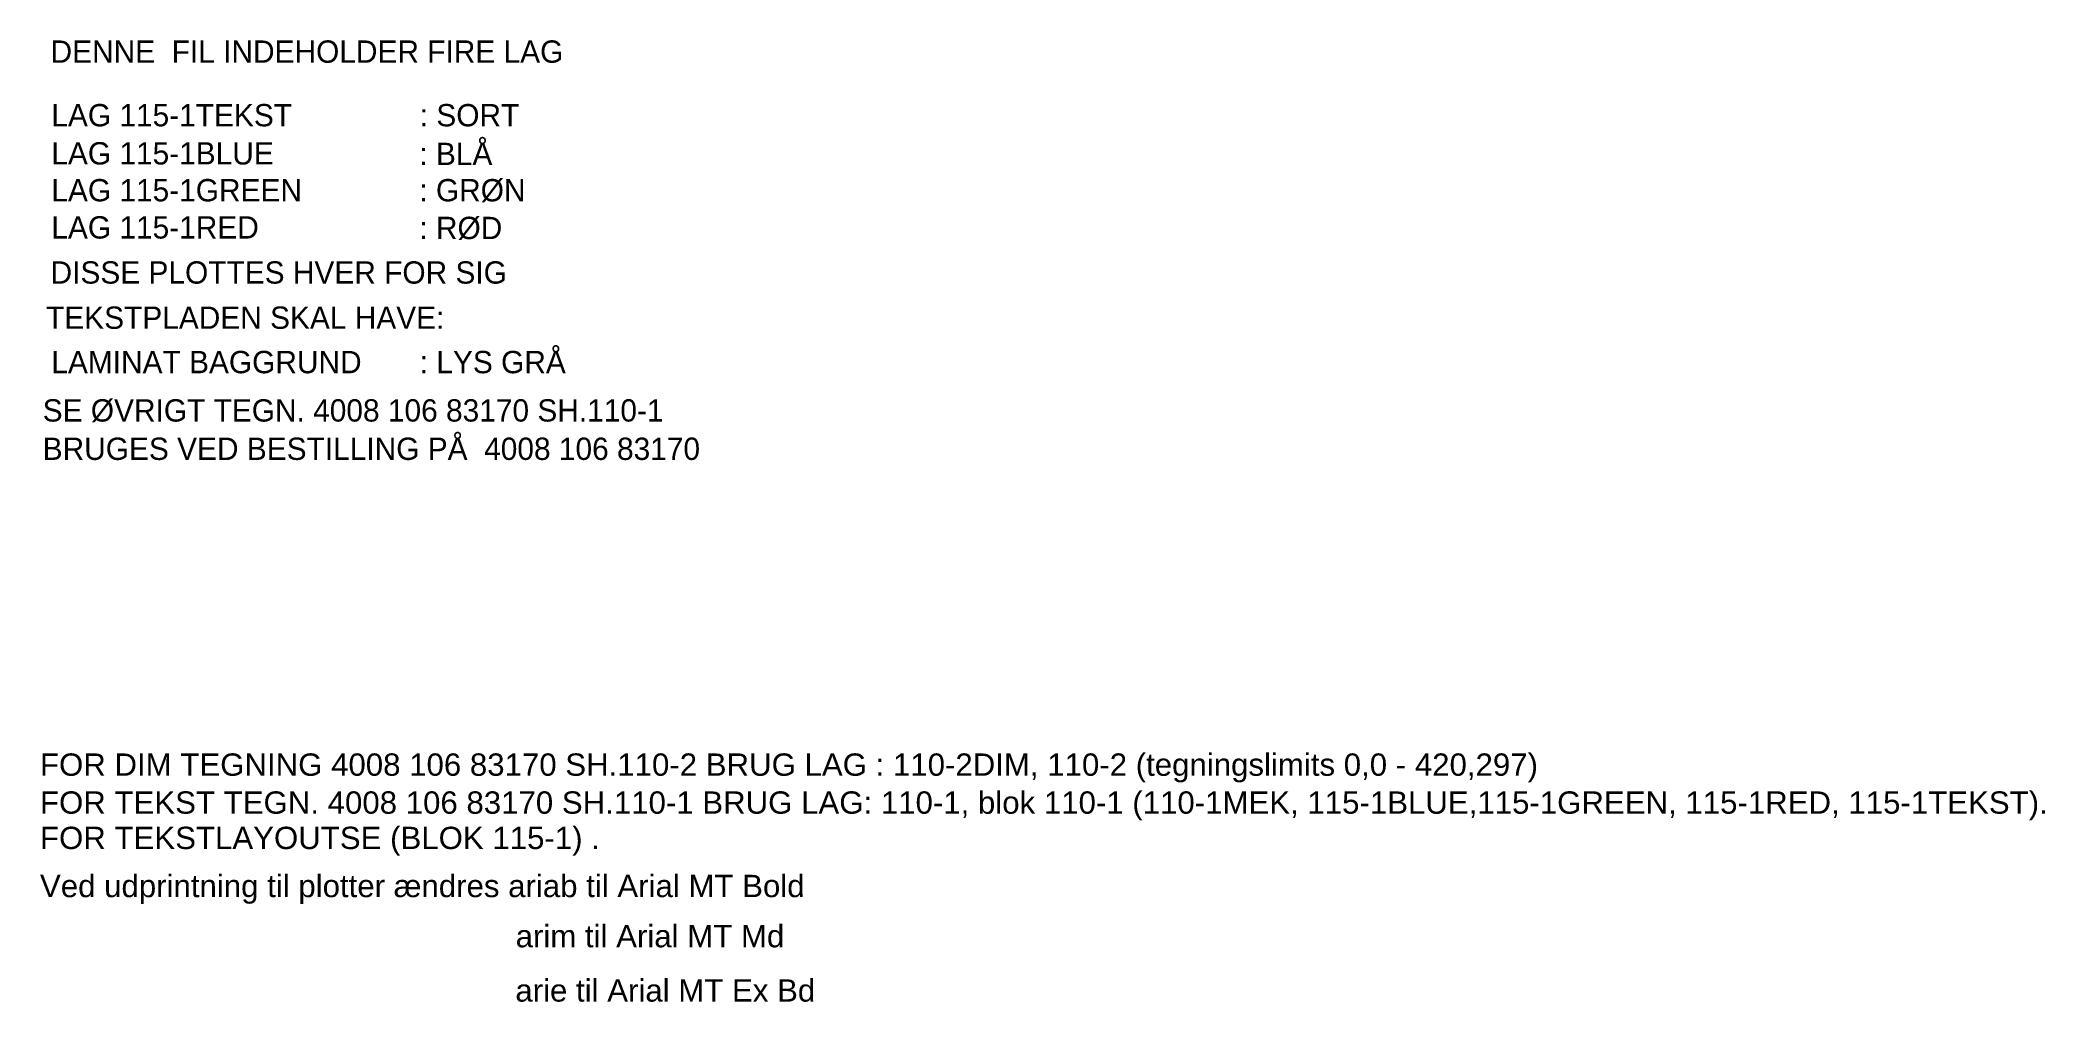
# Model space of a CAD drawing. Extents: x -10 to 628, y 128 to 435.
import ezdxf

# ---------------------------------------------------------------- set-up
doc = ezdxf.new("R2010")
doc.units = 0
doc.header["$MEASUREMENT"] = 0
doc.layers.add('README', color=10, linetype='CONTINUOUS')
doc.styles.add('TXT', font='txt')
doc.styles.add('UV', font='ARIAL.TTF')

msp = doc.modelspace()

# ---------------------------------------------------------------- texts
at = {"layer": 'README'}
for s, height, style, p in [('DENNE  FIL INDEHOLDER FIRE LAG ', 7.1111, 'TXT', (-6.54, 427.33)), ('LAG 115-1TEKST', 7.1111, 'TXT', (-6.3, 407.06)), (': SORT', 7.111, 'TXT', (111.01, 407.06)), (': BLÅ', 7.111, 'TXT', (110.88, 394.74)), ('LAG 115-1BLUE', 7.1111, 'TXT', (-6.3, 394.91)), ('LAG 115-1GREEN', 7.1111, 'TXT', (-6.3, 383.16)), (': GRØN', 7.111, 'TXT', (110.88, 383.16)), ('LAG 115-1RED', 7.1111, 'TXT', (-6.3, 371.31)), (': RØD', 7.111, 'TXT', (110.88, 371.14)), ('DISSE PLOTTES HVER FOR SIG', 7.1111, 'TXT', (-6.54, 356.95)), ('TEKSTPLADEN SKAL HAVE:', 7.1111, 'TXT', (-7.98, 342.55)), ('LAMINAT BAGGRUND', 7.1111, 'TXT', (-6.3, 328.4)), (': LYS GRÅ', 7.111, 'TXT', (111.01, 328.4)), ('SE ØVRIGT TEGN. 4008 106 83170 SH.110-1', 7.1111, 'TXT', (-9.05, 313)), ('BRUGES VED BESTILLING PÅ  4008 106 83170', 7.1111, 'TXT', (-9.05, 300.78)), ('FOR DIM TEGNING 4008 106 83170 SH.110-2 BRUG LAG : 110-2DIM, 110-2 (tegningslimits 0,0 - 420,297)', 7.1111, 'UV', (-9.92, 200.15)), ('FOR TEKST TEGN. 4008 106 83170 SH.110-1 BRUG LAG: 110-1, blok 110-1 (110-1MEK, 115-1BLUE,115-1GREEN, 115-1RED, 115-1TEKST). ', 7.11111, 'UV', (-9.92, 188.06)), ('FOR TEKSTLAYOUTSE (BLOK 115-1) . ', 7.1111, 'UV', (-9.92, 176.8)), ('Ved udprintning til plotter ændres ariab til Arial MT Bold', 7.1111, 'UV', (-9.92, 161.48)), ('  arim til Arial MT Md', 7.1111, 'UV', (136.03, 145.5)), (' arie til Arial MT Ex Bd', 7.1111, 'UV', (138.69, 128.19))]:
    msp.add_text(s, height=height, dxfattribs=dict(at, style=style)).set_placement(p)

doc.saveas('drawing.dxf')
